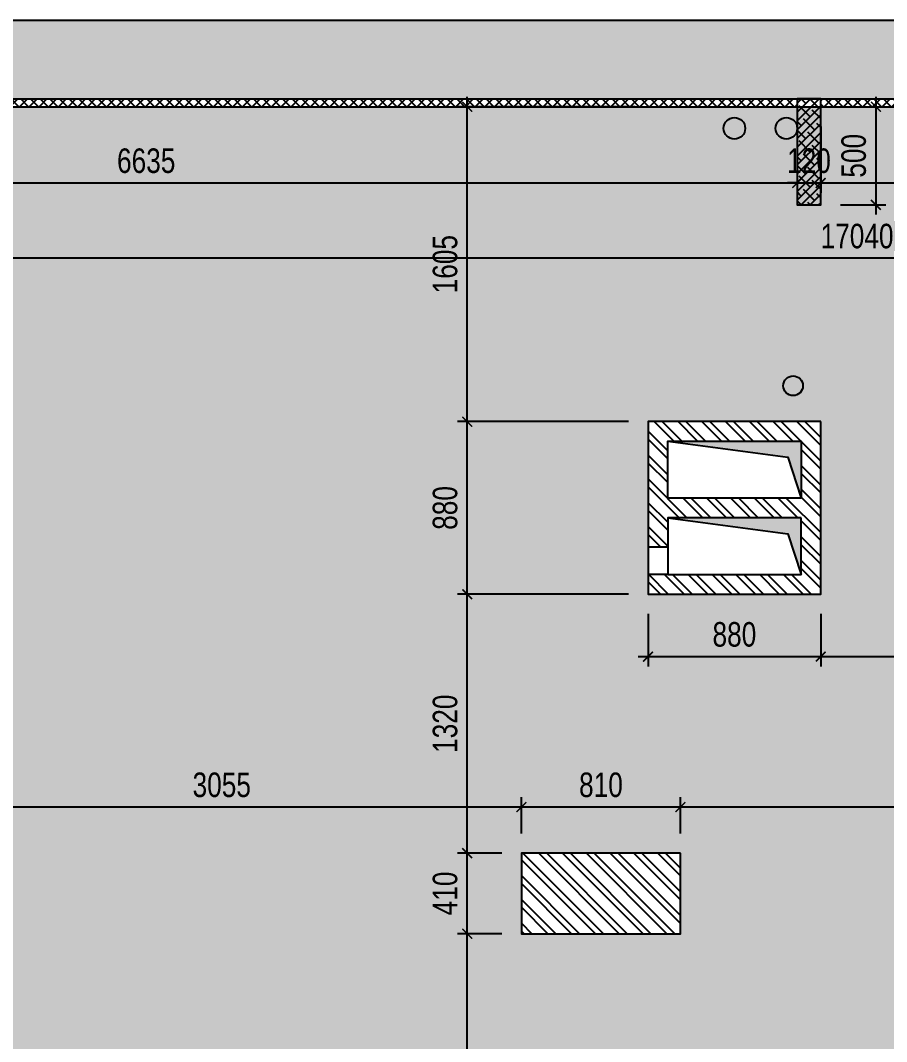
# Model space of a CAD drawing. Header units: metres. Extents: x -577923 to -19598, y 119734 to 247764.
# Drawn here: x -370529 to -366115, y 124939 to 130144 of the extents above; entities that cross this region are included whole.
import ezdxf

# ---------------------------------------------------------------- set-up
doc = ezdxf.new("R2010")
doc.units = ezdxf.units.M
for name, color, linetype in [('dim', 4, 'Continuous'), ('dwgmodels.com', 7, 'Continuous'), ('k', 1, 'Continuous'), ('wall', 5, 'Continuous')]:
    doc.layers.add(name, color=color, linetype=linetype)
doc.styles.add('KOTE', font='romrust.shx', dxfattribs={"width": 0.8})
doc.dimstyles.new('ayala 50', dxfattribs={"dimscale": 50, "dimtxt": 2.5, "dimasz": 1, "dimexe": 1, "dimexo": 2, "dimgap": 1, "dimtad": 1, "dimdec": 0, "dimzin": 9, "dimdsep": 46, "dimtxsty": 'KOTE', "dimblk": 'ARCHTICK', "dimcen": 0, "dimdle": 1, "dimclrd": 4, "dimclre": 4, "dimclrt": 3, "dimadec": 0, "dimazin": 0, "dimtfac": 0.666667, "dimtdec": 0, "dimtix": 1, "dimtmove": 2, "dimatfit": 0, "dimfxl": 1, "dimtvp": 1, "dimtolj": 1, "dimarcsym": 0})
pattern_1 = [(135, (24967.45, 0), (-60.616729, -60.616729), []), (135, (24967.45, 40.41), (-60.616729, -60.616729), [])]
pattern_2 = [(45, (24967.446, 0), (-22.4506403, 22.4506403), []), (135, (24967.446, 0), (-67.351921, 22.4506403), [79.375, -47.625])]

# ---------------------------------------------------------------- blocks, each defined once
blk = doc.blocks.new('_ArchTick')
at = {"color": 0, "linetype": 'ByBlock', "const_width": 0.15}
blk.add_lwpolyline([(-0.5, -0.5), (0.5, 0.5)], dxfattribs=at)
blk = doc.blocks.new('*D465')
at = {"layer": 'Defpoints', "color": 0, "linetype": 'ByBlock', "transparency": 16777216}
for p in [(-373205.1, 129703.6), (-366570.1, 129703.6), (-366570.1, 129315.2)]:
    blk.add_point(p, dxfattribs=at)
at = {"layer": 'dim', "color": 4, "linetype": 'ByBlock', "lineweight": -2, "transparency": 16777216}
for p, q in [((-373205.1, 129603.6), (-373205.1, 129265.2)), ((-366570.1, 129603.6), (-366570.1, 129265.2)), ((-373255.1, 129315.2), (-366520.1, 129315.2))]:
    blk.add_line(p, q, dxfattribs=at)
at = {"layer": 'dim', "color": 4, "linetype": 'ByBlock', "lineweight": -2, "transparency": 16777216, "xscale": 50, "yscale": 50, "zscale": 50, "rotation": 180}
blk.add_blockref('_ArchTick', (-373205.1, 129315.2), dxfattribs=at)
at = {"layer": 'dim', "color": 4, "linetype": 'ByBlock', "lineweight": -2, "transparency": 16777216, "xscale": 50, "yscale": 50, "zscale": 50}
blk.add_blockref('_ArchTick', (-366570.1, 129315.2), dxfattribs=at)
at = {"layer": 'dim', "color": 3, "linetype": 'ByBlock', "transparency": 16777216, "insert": (-369887.6, 129427.7), "char_height": 125, "attachment_point": 5, "style": 'KOTE'}
blk.add_mtext('\\A1;6635', dxfattribs=at)
blk = doc.blocks.new('*D466')
at = {"layer": 'Defpoints', "color": 0, "linetype": 'ByBlock', "transparency": 16777216}
for p in [(-366570.1, 129703.6), (-366450.1, 129703.6), (-366450.1, 129315.2)]:
    blk.add_point(p, dxfattribs=at)
at = {"layer": 'dim', "color": 4, "linetype": 'ByBlock', "lineweight": -2, "transparency": 16777216}
for p, q in [((-366570.1, 129603.6), (-366570.1, 129265.2)), ((-366450.1, 129603.6), (-366450.1, 129265.2)), ((-366570.1, 129315.2), (-366620.1, 129315.2)), ((-366570.1, 129315.2), (-366450.1, 129315.2)), ((-366450.1, 129315.2), (-366400.1, 129315.2))]:
    blk.add_line(p, q, dxfattribs=at)
at = {"layer": 'dim', "color": 4, "linetype": 'ByBlock', "lineweight": -2, "transparency": 16777216, "xscale": 50, "yscale": 50, "zscale": 50}
blk.add_blockref('_ArchTick', (-366570.1, 129315.2), dxfattribs=at)
at = {"layer": 'dim', "color": 4, "linetype": 'ByBlock', "lineweight": -2, "transparency": 16777216, "xscale": 50, "yscale": 50, "zscale": 50, "rotation": 180}
blk.add_blockref('_ArchTick', (-366450.1, 129315.2), dxfattribs=at)
at = {"layer": 'dim', "color": 3, "linetype": 'ByBlock', "transparency": 16777216, "insert": (-366510.1, 129427.7), "char_height": 125, "attachment_point": 5, "style": 'KOTE'}
blk.add_mtext('\\A1;120', dxfattribs=at)
blk = doc.blocks.new('*D467')
at = {"layer": 'Defpoints', "color": 0, "linetype": 'ByBlock', "transparency": 16777216}
for p in [(-366450.1, 129703.6), (-358415.1, 129533.6), (-358415.1, 129315.2)]:
    blk.add_point(p, dxfattribs=at)
at = {"layer": 'dim', "color": 4, "linetype": 'ByBlock', "lineweight": -2, "transparency": 16777216}
for p, q in [((-366450.1, 129603.6), (-366450.1, 129265.2)), ((-358415.1, 129433.6), (-358415.1, 129265.2)), ((-366500.1, 129315.2), (-358365.1, 129315.2))]:
    blk.add_line(p, q, dxfattribs=at)
at = {"layer": 'dim', "color": 4, "linetype": 'ByBlock', "lineweight": -2, "transparency": 16777216, "xscale": 50, "yscale": 50, "zscale": 50, "rotation": 180}
blk.add_blockref('_ArchTick', (-366450.1, 129315.2), dxfattribs=at)
at = {"layer": 'dim', "color": 4, "linetype": 'ByBlock', "lineweight": -2, "transparency": 16777216, "xscale": 50, "yscale": 50, "zscale": 50}
blk.add_blockref('_ArchTick', (-358415.1, 129315.2), dxfattribs=at)
at = {"layer": 'dim', "color": 3, "linetype": 'ByBlock', "transparency": 16777216, "insert": (-362432.6, 129427.7), "char_height": 125, "attachment_point": 5, "style": 'KOTE'}
blk.add_mtext('\\A1;8035', dxfattribs=at)
blk = doc.blocks.new('*D477')
at = {"layer": 'Defpoints', "color": 0, "linetype": 'ByBlock', "transparency": 16777216}
for p in [(-367165.1, 126134.1), (-367165.1, 125898.6), (-364205.1, 125898.6)]:
    blk.add_point(p, dxfattribs=at)
at = {"layer": 'dim', "color": 4, "linetype": 'ByBlock', "lineweight": -2, "transparency": 16777216}
for p, q in [((-367165.1, 125998.6), (-367165.1, 126184.1)), ((-364205.1, 125998.6), (-364205.1, 126184.1)), ((-364155.1, 126134.1), (-367215.1, 126134.1))]:
    blk.add_line(p, q, dxfattribs=at)
at = {"layer": 'dim', "color": 4, "linetype": 'ByBlock', "lineweight": -2, "transparency": 16777216, "xscale": 50, "yscale": 50, "zscale": 50, "rotation": 180}
blk.add_blockref('_ArchTick', (-367165.1, 126134.1), dxfattribs=at)
at = {"layer": 'dim', "color": 4, "linetype": 'ByBlock', "lineweight": -2, "transparency": 16777216, "xscale": 50, "yscale": 50, "zscale": 50}
blk.add_blockref('_ArchTick', (-364205.1, 126134.1), dxfattribs=at)
at = {"layer": 'dim', "color": 3, "linetype": 'ByBlock', "transparency": 16777216, "insert": (-365685.1, 126246.6), "char_height": 125, "attachment_point": 5, "style": 'KOTE'}
blk.add_mtext('\\A1;2960', dxfattribs=at)
blk = doc.blocks.new('*D478')
at = {"layer": 'Defpoints', "color": 0, "linetype": 'ByBlock', "transparency": 16777216}
for p in [(-367975.1, 126134.1), (-367975.1, 125898.6), (-367165.1, 125898.6)]:
    blk.add_point(p, dxfattribs=at)
at = {"layer": 'dim', "color": 4, "linetype": 'ByBlock', "lineweight": -2, "transparency": 16777216}
for p, q in [((-367975.1, 125998.6), (-367975.1, 126184.1)), ((-367165.1, 125998.6), (-367165.1, 126184.1)), ((-367115.1, 126134.1), (-368025.1, 126134.1))]:
    blk.add_line(p, q, dxfattribs=at)
at = {"layer": 'dim', "color": 4, "linetype": 'ByBlock', "lineweight": -2, "transparency": 16777216, "xscale": 50, "yscale": 50, "zscale": 50, "rotation": 180}
blk.add_blockref('_ArchTick', (-367975.1, 126134.1), dxfattribs=at)
at = {"layer": 'dim', "color": 4, "linetype": 'ByBlock', "lineweight": -2, "transparency": 16777216, "xscale": 50, "yscale": 50, "zscale": 50}
blk.add_blockref('_ArchTick', (-367165.1, 126134.1), dxfattribs=at)
at = {"layer": 'dim', "color": 3, "linetype": 'ByBlock', "transparency": 16777216, "insert": (-367570.1, 126246.6), "char_height": 125, "attachment_point": 5, "style": 'KOTE'}
blk.add_mtext('\\A1;810', dxfattribs=at)
blk = doc.blocks.new('*D479')
at = {"layer": 'Defpoints', "color": 0, "linetype": 'ByBlock', "transparency": 16777216}
for p in [(-371030.1, 126134.1), (-371030.1, 125898.6), (-367975.1, 125898.6)]:
    blk.add_point(p, dxfattribs=at)
at = {"layer": 'dim', "color": 4, "linetype": 'ByBlock', "lineweight": -2, "transparency": 16777216}
for p, q in [((-371030.1, 125998.6), (-371030.1, 126184.1)), ((-367975.1, 125998.6), (-367975.1, 126184.1)), ((-367925.1, 126134.1), (-371080.1, 126134.1))]:
    blk.add_line(p, q, dxfattribs=at)
at = {"layer": 'dim', "color": 4, "linetype": 'ByBlock', "lineweight": -2, "transparency": 16777216, "xscale": 50, "yscale": 50, "zscale": 50, "rotation": 180}
blk.add_blockref('_ArchTick', (-371030.1, 126134.1), dxfattribs=at)
at = {"layer": 'dim', "color": 4, "linetype": 'ByBlock', "lineweight": -2, "transparency": 16777216, "xscale": 50, "yscale": 50, "zscale": 50}
blk.add_blockref('_ArchTick', (-367975.1, 126134.1), dxfattribs=at)
at = {"layer": 'dim', "color": 3, "linetype": 'ByBlock', "transparency": 16777216, "insert": (-369502.6, 126246.6), "char_height": 125, "attachment_point": 5, "style": 'KOTE'}
blk.add_mtext('\\A1;3055', dxfattribs=at)
blk = doc.blocks.new('*D496')
at = {"layer": 'Defpoints', "color": 0, "linetype": 'ByBlock', "transparency": 16777216}
for p in [(-374785.1, 129703.6), (-357745.1, 129533.6), (-374785.1, 128931.1)]:
    blk.add_point(p, dxfattribs=at)
at = {"layer": 'dim', "color": 4, "linetype": 'ByBlock', "lineweight": -2, "transparency": 16777216}
for p, q in [((-374785.1, 129603.6), (-374785.1, 128881.1)), ((-357745.1, 129433.6), (-357745.1, 128881.1)), ((-357695.1, 128931.1), (-374835.1, 128931.1))]:
    blk.add_line(p, q, dxfattribs=at)
at = {"layer": 'dim', "color": 4, "linetype": 'ByBlock', "lineweight": -2, "transparency": 16777216, "xscale": 50, "yscale": 50, "zscale": 50, "rotation": 180}
blk.add_blockref('_ArchTick', (-374785.1, 128931.1), dxfattribs=at)
at = {"layer": 'dim', "color": 4, "linetype": 'ByBlock', "lineweight": -2, "transparency": 16777216, "xscale": 50, "yscale": 50, "zscale": 50}
blk.add_blockref('_ArchTick', (-357745.1, 128931.1), dxfattribs=at)
at = {"layer": 'dim', "color": 3, "linetype": 'ByBlock', "transparency": 16777216, "insert": (-366265.1, 129043.6), "char_height": 125, "attachment_point": 5, "style": 'KOTE'}
blk.add_mtext('\\A1;17040', dxfattribs=at)
blk = doc.blocks.new('*D522')
at = {"layer": 'Defpoints', "color": 0, "linetype": 'ByBlock', "transparency": 16777216}
for p in [(-368251.6, 125488.6), (-367975.1, 125488.6), (-367990.1, 121893.6)]:
    blk.add_point(p, dxfattribs=at)
at = {"layer": 'dim', "color": 4, "linetype": 'ByBlock', "lineweight": -2, "transparency": 16777216}
for p, q in [((-368251.6, 121843.6), (-368251.6, 125538.6)), ((-368075.1, 125488.6), (-368301.6, 125488.6)), ((-368090.1, 121893.6), (-368301.6, 121893.6))]:
    blk.add_line(p, q, dxfattribs=at)
at = {"layer": 'dim', "color": 4, "linetype": 'ByBlock', "lineweight": -2, "transparency": 16777216, "xscale": 50, "yscale": 50, "zscale": 50}
for p, rotation in [((-368251.6, 125488.6), 90), ((-368251.6, 121893.6), 270)]:
    blk.add_blockref('_ArchTick', p, dxfattribs=dict(at, rotation=rotation))
at = {"layer": 'dim', "color": 3, "linetype": 'ByBlock', "transparency": 16777216, "insert": (-368364.1, 123691.1), "char_height": 125, "attachment_point": 5, "rotation": 90, "style": 'KOTE'}
blk.add_mtext('\\A1;3595', dxfattribs=at)
blk = doc.blocks.new('*D523')
at = {"layer": 'Defpoints', "color": 0, "linetype": 'ByBlock', "transparency": 16777216}
for p in [(-368251.6, 125898.6), (-367975.1, 125898.6), (-367975.1, 125488.6)]:
    blk.add_point(p, dxfattribs=at)
at = {"layer": 'dim', "color": 4, "linetype": 'ByBlock', "lineweight": -2, "transparency": 16777216}
for p, q in [((-368251.6, 125438.6), (-368251.6, 125948.6)), ((-368075.1, 125898.6), (-368301.6, 125898.6)), ((-368075.1, 125488.6), (-368301.6, 125488.6))]:
    blk.add_line(p, q, dxfattribs=at)
at = {"layer": 'dim', "color": 4, "linetype": 'ByBlock', "lineweight": -2, "transparency": 16777216, "xscale": 50, "yscale": 50, "zscale": 50}
for p, rotation in [((-368251.6, 125898.6), 90), ((-368251.6, 125488.6), 270)]:
    blk.add_blockref('_ArchTick', p, dxfattribs=dict(at, rotation=rotation))
at = {"layer": 'dim', "color": 3, "linetype": 'ByBlock', "transparency": 16777216, "insert": (-368364.1, 125693.6), "char_height": 125, "attachment_point": 5, "rotation": 90, "style": 'KOTE'}
blk.add_mtext('\\A1;410', dxfattribs=at)
blk = doc.blocks.new('*D524')
at = {"layer": 'Defpoints', "color": 0, "linetype": 'ByBlock', "transparency": 16777216}
for p in [(-368251.6, 127218.6), (-367330.1, 127218.6), (-367975.1, 125898.6)]:
    blk.add_point(p, dxfattribs=at)
at = {"layer": 'dim', "color": 4, "linetype": 'ByBlock', "lineweight": -2, "transparency": 16777216}
for p, q in [((-368251.6, 125848.6), (-368251.6, 127268.6)), ((-367430.1, 127218.6), (-368301.6, 127218.6)), ((-368075.1, 125898.6), (-368301.6, 125898.6))]:
    blk.add_line(p, q, dxfattribs=at)
at = {"layer": 'dim', "color": 4, "linetype": 'ByBlock', "lineweight": -2, "transparency": 16777216, "xscale": 50, "yscale": 50, "zscale": 50}
for p, rotation in [((-368251.6, 127218.6), 90), ((-368251.6, 125898.6), 270)]:
    blk.add_blockref('_ArchTick', p, dxfattribs=dict(at, rotation=rotation))
at = {"layer": 'dim', "color": 3, "linetype": 'ByBlock', "transparency": 16777216, "insert": (-368364.1, 126558.6), "char_height": 125, "attachment_point": 5, "rotation": 90, "style": 'KOTE'}
blk.add_mtext('\\A1;1320', dxfattribs=at)
blk = doc.blocks.new('*D525')
at = {"layer": 'Defpoints', "color": 0, "linetype": 'ByBlock', "transparency": 16777216}
for p in [(-368251.6, 128098.6), (-367330.1, 128098.6), (-367330.1, 127218.6)]:
    blk.add_point(p, dxfattribs=at)
at = {"layer": 'dim', "color": 4, "linetype": 'ByBlock', "lineweight": -2, "transparency": 16777216}
for p, q in [((-368251.6, 127168.6), (-368251.6, 128148.6)), ((-367430.1, 128098.6), (-368301.6, 128098.6)), ((-367430.1, 127218.6), (-368301.6, 127218.6))]:
    blk.add_line(p, q, dxfattribs=at)
at = {"layer": 'dim', "color": 4, "linetype": 'ByBlock', "lineweight": -2, "transparency": 16777216, "xscale": 50, "yscale": 50, "zscale": 50}
for p, rotation in [((-368251.6, 128098.6), 90), ((-368251.6, 127218.6), 270)]:
    blk.add_blockref('_ArchTick', p, dxfattribs=dict(at, rotation=rotation))
at = {"layer": 'dim', "color": 3, "linetype": 'ByBlock', "transparency": 16777216, "insert": (-368364.1, 127658.6), "char_height": 125, "attachment_point": 5, "rotation": 90, "style": 'KOTE'}
blk.add_mtext('\\A1;880', dxfattribs=at)
blk = doc.blocks.new('*D526')
at = {"layer": 'Defpoints', "color": 0, "linetype": 'ByBlock', "transparency": 16777216}
for p in [(-368251.6, 129703.6), (-367295.4, 129703.6), (-367330.1, 128098.6)]:
    blk.add_point(p, dxfattribs=at)
at = {"layer": 'dim', "color": 4, "linetype": 'ByBlock', "lineweight": -2, "transparency": 16777216}
for p, q in [((-368251.6, 128048.6), (-368251.6, 129753.6)), ((-367395.4, 129703.6), (-368301.6, 129703.6)), ((-367430.1, 128098.6), (-368301.6, 128098.6))]:
    blk.add_line(p, q, dxfattribs=at)
at = {"layer": 'dim', "color": 4, "linetype": 'ByBlock', "lineweight": -2, "transparency": 16777216, "xscale": 50, "yscale": 50, "zscale": 50}
for p, rotation in [((-368251.6, 129703.6), 90), ((-368251.6, 128098.6), 270)]:
    blk.add_blockref('_ArchTick', p, dxfattribs=dict(at, rotation=rotation))
at = {"layer": 'dim', "color": 3, "linetype": 'ByBlock', "transparency": 16777216, "insert": (-368364.1, 128901.1), "char_height": 125, "attachment_point": 5, "rotation": 90, "style": 'KOTE'}
blk.add_mtext('\\A1;1605', dxfattribs=at)
blk = doc.blocks.new('*D527')
at = {"layer": 'Defpoints', "color": 0, "linetype": 'ByBlock', "transparency": 16777216}
for p in [(-366450.1, 129703.6), (-366450.1, 129203.6), (-366169.2, 129203.6)]:
    blk.add_point(p, dxfattribs=at)
at = {"layer": 'dim', "color": 4, "linetype": 'ByBlock', "lineweight": -2, "transparency": 16777216}
for p, q in [((-366169.2, 129753.6), (-366169.2, 129153.6)), ((-366350.1, 129703.6), (-366119.2, 129703.6)), ((-366350.1, 129203.6), (-366119.2, 129203.6))]:
    blk.add_line(p, q, dxfattribs=at)
at = {"layer": 'dim', "color": 4, "linetype": 'ByBlock', "lineweight": -2, "transparency": 16777216, "xscale": 50, "yscale": 50, "zscale": 50}
for p, rotation in [((-366169.2, 129703.6), 90), ((-366169.2, 129203.6), 270)]:
    blk.add_blockref('_ArchTick', p, dxfattribs=dict(at, rotation=rotation))
at = {"layer": 'dim', "color": 3, "linetype": 'ByBlock', "transparency": 16777216, "insert": (-366281.7, 129453.6), "char_height": 125, "attachment_point": 5, "rotation": 90, "style": 'KOTE'}
blk.add_mtext('\\A1;500', dxfattribs=at)
blk = doc.blocks.new('*D541')
at = {"layer": 'Defpoints', "color": 0, "linetype": 'ByBlock', "transparency": 16777216}
for p in [(-367330.1, 127218.6), (-366450.1, 127218.6), (-366450.1, 126900.9)]:
    blk.add_point(p, dxfattribs=at)
at = {"layer": 'dim', "color": 4, "linetype": 'ByBlock', "lineweight": -2, "transparency": 16777216}
for p, q in [((-367330.1, 127118.6), (-367330.1, 126850.9)), ((-366450.1, 127118.6), (-366450.1, 126850.9)), ((-367380.1, 126900.9), (-366400.1, 126900.9))]:
    blk.add_line(p, q, dxfattribs=at)
at = {"layer": 'dim', "color": 4, "linetype": 'ByBlock', "lineweight": -2, "transparency": 16777216, "xscale": 50, "yscale": 50, "zscale": 50, "rotation": 180}
blk.add_blockref('_ArchTick', (-367330.1, 126900.9), dxfattribs=at)
at = {"layer": 'dim', "color": 4, "linetype": 'ByBlock', "lineweight": -2, "transparency": 16777216, "xscale": 50, "yscale": 50, "zscale": 50}
blk.add_blockref('_ArchTick', (-366450.1, 126900.9), dxfattribs=at)
at = {"layer": 'dim', "color": 3, "linetype": 'ByBlock', "transparency": 16777216, "insert": (-366890.1, 127013.4), "char_height": 125, "attachment_point": 5, "style": 'KOTE'}
blk.add_mtext('\\A1;880', dxfattribs=at)
blk = doc.blocks.new('*D542')
at = {"layer": 'Defpoints', "color": 0, "linetype": 'ByBlock', "transparency": 16777216}
for p in [(-357745.1, 127299), (-366450.1, 127218.6), (-357745.1, 126900.9)]:
    blk.add_point(p, dxfattribs=at)
at = {"layer": 'dim', "color": 4, "linetype": 'ByBlock', "lineweight": -2, "transparency": 16777216}
for p, q in [((-357745.1, 127199), (-357745.1, 126850.9)), ((-366450.1, 127118.6), (-366450.1, 126850.9)), ((-366500.1, 126900.9), (-357695.1, 126900.9))]:
    blk.add_line(p, q, dxfattribs=at)
at = {"layer": 'dim', "color": 4, "linetype": 'ByBlock', "lineweight": -2, "transparency": 16777216, "xscale": 50, "yscale": 50, "zscale": 50, "rotation": 180}
blk.add_blockref('_ArchTick', (-366450.1, 126900.9), dxfattribs=at)
at = {"layer": 'dim', "color": 4, "linetype": 'ByBlock', "lineweight": -2, "transparency": 16777216, "xscale": 50, "yscale": 50, "zscale": 50}
blk.add_blockref('_ArchTick', (-357745.1, 126900.9), dxfattribs=at)
at = {"layer": 'dim', "color": 3, "linetype": 'ByBlock', "transparency": 16777216, "insert": (-362097.6, 127013.4), "char_height": 125, "attachment_point": 5, "style": 'KOTE'}
blk.add_mtext('\\A1;8705', dxfattribs=at)

msp = doc.modelspace()

# ---------------------------------------------------------------- hatches: boundary and pattern name
at = {"layer": 'dwgmodels.com'}
h = msp.add_hatch(dxfattribs=at)
h.set_pattern_fill('ANSI37', color=256, scale=11, style=0)
h.paths.add_polyline_path([(-358415.1, 129703.6), (-358415.1, 129743.6), (-366450.1, 129743.6), (-366450.1, 129703.6)])
h.paths.add_polyline_path([(-358837, 129468.3), (-358837, 129768.9), (-358649.5, 129768.9), (-358649.5, 129468.3)], flags=9)
h = msp.add_hatch(dxfattribs=at)
h.set_pattern_fill('ANSI37', color=256, scale=11, style=0)
h.paths.add_polyline_path([(-366570.1, 129703.6), (-366570.1, 129743.6), (-373205.1, 129743.6), (-373205.1, 129703.6)])
at = {"layer": 'k', "linetype": 'ByBlock'}
h = msp.add_hatch(color=254, dxfattribs=at)
h.paths.add_polyline_path([(-374785.1, 129703.6), (-358415.1, 129703.6), (-358415.1, 129533.6), (-357745.1, 129533.6), (-357745.1, 125953.6), (-359790.1, 125953.6), (-359790.1, 125543.6), (-359510.1, 125543.6), (-359510.1, 122258.6), (-359750.1, 122258.6), (-359750.1, 121693.6), (-363775.1, 121693.6), (-363775.1, 122258.6), (-364180.1, 122258.6), (-364180.1, 121623.6), (-367175.1, 121623.6), (-367175.1, 121893.6), (-367990.1, 121893.6), (-367990.1, 121623.6), (-371000.1, 121623.6), (-371000.1, 122313.6), (-371405.1, 122313.6), (-371405.1, 121623.6), (-374785.1, 121623.6)])
h.paths.add_polyline_path([(-371030.1, 125898.6), (-371450.1, 125898.6), (-371450.1, 125098.6), (-371030.1, 125098.6)], flags=16)
h.paths.add_polyline_path([(-372525.1, 127413.6), (-371625.1, 127413.6), (-371625.1, 126973.6), (-372525.1, 126973.6)], flags=16)
h.paths.add_polyline_path([(-373725.1, 127413.6), (-372845.1, 127413.6), (-372845.1, 126973.6), (-373725.1, 126973.6)], flags=16)
h.paths.add_polyline_path([(-366450.1, 128098.6), (-367330.1, 128098.6), (-367330.1, 127218.6), (-366450.1, 127218.6)], flags=16)
h.paths.add_polyline_path([(-367165.1, 125898.6), (-367975.1, 125898.6), (-367975.1, 125488.6), (-367165.1, 125488.6)], flags=16)
h.paths.add_polyline_path([(-363790.1, 125898.6), (-364205.1, 125898.6), (-364205.1, 125083.6), (-363790.1, 125083.6)], flags=16)
at = {"layer": 'wall'}
h = msp.add_hatch(dxfattribs=at)
h.set_pattern_fill('ANSI38', color=4, scale=10, style=0)
h.set_pattern_definition(pattern_2)
h.paths.add_polyline_path([(-357745.1, 128358.6), (-357245.1, 128358.6), (-357245.1, 130143.6), (-373205.1, 130143.6), (-373205.1, 129743.6), (-358415.1, 129743.6), (-358415.1, 129933.6), (-357605.1, 129933.6), (-357605.1, 129533.6), (-357745.1, 129533.6)])
h = msp.add_hatch(dxfattribs=at)
h.set_pattern_fill('ANSI32', color=4, scale=9, angle=90, style=0)
h.set_pattern_definition(pattern_1)
h.paths.add_polyline_path([(-363790.1, 125898.6), (-364205.1, 125898.6), (-364205.1, 125083.6), (-363790.1, 125083.6)])
h.paths.add_polyline_path([(-367165.1, 125898.6), (-367975.1, 125898.6), (-367975.1, 125488.6), (-367165.1, 125488.6)])
h.paths.add_polyline_path([(-371030.1, 125898.6), (-371450.1, 125898.6), (-371450.1, 125098.6), (-371030.1, 125098.6)])
h.paths.add_polyline_path([(-371000.1, 122313.6), (-371405.1, 122313.6), (-371405.1, 121623.6), (-371000.1, 121623.6)])
h.paths.add_polyline_path([(-367175.1, 121893.6), (-367990.1, 121893.6), (-367990.1, 121483.6), (-367175.1, 121483.6)])
h.paths.add_polyline_path([(-363775.1, 122258.6), (-364180.1, 122258.6), (-364180.1, 121568.6), (-363775.1, 121568.6)])
h.paths.add_polyline_path([(-359345.1, 122258.6), (-359750.1, 122258.6), (-359750.1, 121568.6), (-359345.1, 121568.6)])
h.paths.add_polyline_path([(-367370.1, 120133.6), (-367775.1, 120133.6), (-367775.1, 119733.6), (-367370.1, 119733.6)])
h.paths.add_polyline_path([(-371000.1, 120133.6), (-371405.1, 120133.6), (-371405.1, 119733.6), (-371000.1, 119733.6)])
h.paths.add_polyline_path([(-374825.1, 120133.6), (-375285.1, 120133.6), (-375285.1, 119733.6), (-374825.1, 119733.6)])
h.paths.add_polyline_path([(-357605.1, 129933.6), (-358415.1, 129933.6), (-358415.1, 129533.6), (-357605.1, 129533.6)])
h = msp.add_hatch(dxfattribs=at)
h.set_pattern_fill('ANSI38', color=4, scale=10, style=0)
h.set_pattern_definition(pattern_2)
h.paths.add_polyline_path([(-366450.1, 129743.6), (-366570.1, 129743.6), (-366570.1, 129203.6), (-366450.1, 129203.6)])
h = msp.add_hatch(dxfattribs=at)
h.set_pattern_fill('ANSI32', color=4, scale=9, angle=90, style=0)
h.set_pattern_definition(pattern_1)
h.paths.add_polyline_path([(-367330.1, 128098.6), (-367330.1, 127458.6), (-367230.1, 127458.6), (-367230.1, 127608.6), (-366550.1, 127608.6), (-366550.1, 127318.6), (-367230.1, 127318.6), (-367330.1, 127318.6), (-367330.1, 127218.6), (-366450.1, 127218.6), (-366450.1, 128098.6)])
h.paths.add_polyline_path([(-366550.1, 127998.6), (-366550.1, 127708.6), (-367230.1, 127708.6), (-367230.1, 127998.6)], flags=16)
h = msp.add_hatch(color=8, dxfattribs=at)
h.paths.add_polyline_path([(-366617.7, 127917.2), (-366550.1, 127708.6), (-366550.1, 127998.6), (-367230.1, 127998.6)])
h.paths.add_polyline_path([(-366617.7, 127527.2), (-366550.1, 127318.6), (-366550.1, 127608.6), (-367230.1, 127608.6)])

# ---------------------------------------------------------------- linework, layer by layer
at = {"color": 0, "linetype": 'ByBlock'}
for points in [[(-373205.1, 129743.6), (-373205.1, 129703.6), (-366570.1, 129703.6)], [(-366450.1, 129703.6), (-358415.1, 129703.6)], [(-367230.1, 127998.6), (-366617.7, 127917.2), (-366550.1, 127708.6)], [(-367230.1, 127608.6), (-366617.7, 127527.2), (-366550.1, 127318.6)]]:
    msp.add_lwpolyline(points, dxfattribs=at)
at = {"color": 2, "linetype": 'ByBlock'}
for centre, radius in [((-366890.1, 129593.4), 55), ((-366625.1, 129593.4), 55), ((-366591.1, 128281.2), 50)]:
    msp.add_circle(centre, radius, dxfattribs=at)
at = {"layer": 'k', "color": 1, "linetype": 'ByBlock'}
msp.add_lwpolyline([(-374785.1, 129703.6), (-358415.1, 129703.6)], dxfattribs=at)
for points in [[(-366450.1, 128098.6), (-367330.1, 128098.6), (-367330.1, 127218.6), (-366450.1, 127218.6)], [(-367165.1, 125898.6), (-367975.1, 125898.6), (-367975.1, 125488.6), (-367165.1, 125488.6)]]:
    msp.add_lwpolyline(points, close=True, dxfattribs=at)
at = {"layer": 'wall', "color": 30, "linetype": 'ByBlock'}
for p, q in [((-367230.1, 127458.6), (-367330.1, 127458.6)), ((-367230.1, 127318.6), (-367330.1, 127318.6))]:
    msp.add_line(p, q, dxfattribs=at)
at = {"layer": 'wall', "linetype": 'ByBlock'}
msp.add_lwpolyline([(-357745.1, 128358.6), (-357245.1, 128358.6), (-357245.1, 130143.6), (-373205.1, 130143.6), (-373205.1, 129743.6), (-358415.1, 129743.6), (-358415.1, 129933.6), (-357605.1, 129933.6), (-357605.1, 129533.6), (-357745.1, 129533.6), (-357745.1, 128358.6)], dxfattribs=at)
for points in [[(-366450.1, 129743.6), (-366570.1, 129743.6), (-366570.1, 129203.6), (-366450.1, 129203.6)], [(-366450.1, 128098.6), (-367330.1, 128098.6), (-367330.1, 127218.6), (-366450.1, 127218.6)], [(-366550.1, 127708.6), (-367230.1, 127708.6), (-367230.1, 127998.6), (-366550.1, 127998.6)], [(-366550.1, 127608.6), (-367230.1, 127608.6), (-367230.1, 127318.6), (-366550.1, 127318.6)], [(-367165.1, 125898.6), (-367975.1, 125898.6), (-367975.1, 125488.6), (-367165.1, 125488.6)]]:
    msp.add_lwpolyline(points, close=True, dxfattribs=at)

# ---------------------------------------------------------------- dimensions: what is measured, and where the dimension line sits
at = {"layer": 'dim', "color": 2, "linetype": 'ByBlock'}
for base, p1, p2, picture, middle in [((-368251.6, 129703.6), (-367330.1, 128098.6), (-367295.4, 129703.6), '*D526', (-368364.1, 128901.1)), ((-366169.2, 129203.6), (-366450.1, 129703.6), (-366450.1, 129203.6), '*D527', (-366281.7, 129453.6)), ((-368251.6, 128098.6), (-367330.1, 127218.6), (-367330.1, 128098.6), '*D525', (-368364.1, 127658.6)), ((-368251.6, 127218.6), (-367975.1, 125898.6), (-367330.1, 127218.6), '*D524', (-368364.1, 126558.6)), ((-368251.6, 125898.6), (-367975.1, 125488.6), (-367975.1, 125898.6), '*D523', (-368364.1, 125693.6)), ((-368251.6, 125488.6), (-367990.1, 121893.6), (-367975.1, 125488.6), '*D522', (-368364.1, 123691.1))]:
    dim = msp.add_linear_dim(base=base, p1=p1, p2=p2, angle=90, dimstyle='ayala 50', dxfattribs=at)
    dim.commit()
    dim.dimension.update_dxf_attribs({"geometry": picture, "text_midpoint": middle})
for base, p1, p2, picture, middle in [((-374785.1, 128931.1), (-357745.1, 129533.6), (-374785.1, 129703.6), '*D496', (-366265.1, 129043.6)), ((-366570.1, 129315.2), (-373205.1, 129703.6), (-366570.1, 129703.6), '*D465', (-369887.6, 129427.7)), ((-366450.1, 129315.2), (-366570.1, 129703.6), (-366450.1, 129703.6), '*D466', (-366510.1, 129427.7)), ((-358415.1, 129315.2), (-366450.1, 129703.6), (-358415.1, 129533.6), '*D467', (-362432.6, 129427.7)), ((-357745.1, 126900.9), (-366450.1, 127218.6), (-357745.1, 127299), '*D542', (-362097.6, 127013.4)), ((-366450.1, 126900.9), (-367330.1, 127218.6), (-366450.1, 127218.6), '*D541', (-366890.1, 127013.4)), ((-371030.1, 126134.1), (-367975.1, 125898.6), (-371030.1, 125898.6), '*D479', (-369502.6, 126246.6)), ((-367975.1, 126134.1), (-367165.1, 125898.6), (-367975.1, 125898.6), '*D478', (-367570.1, 126246.6)), ((-367165.1, 126134.1), (-364205.1, 125898.6), (-367165.1, 125898.6), '*D477', (-365685.1, 126246.6))]:
    dim = msp.add_linear_dim(base=base, p1=p1, p2=p2, dimstyle='ayala 50', dxfattribs=at)
    dim.commit()
    dim.dimension.update_dxf_attribs({"geometry": picture, "text_midpoint": middle})

doc.saveas('drawing.dxf')
